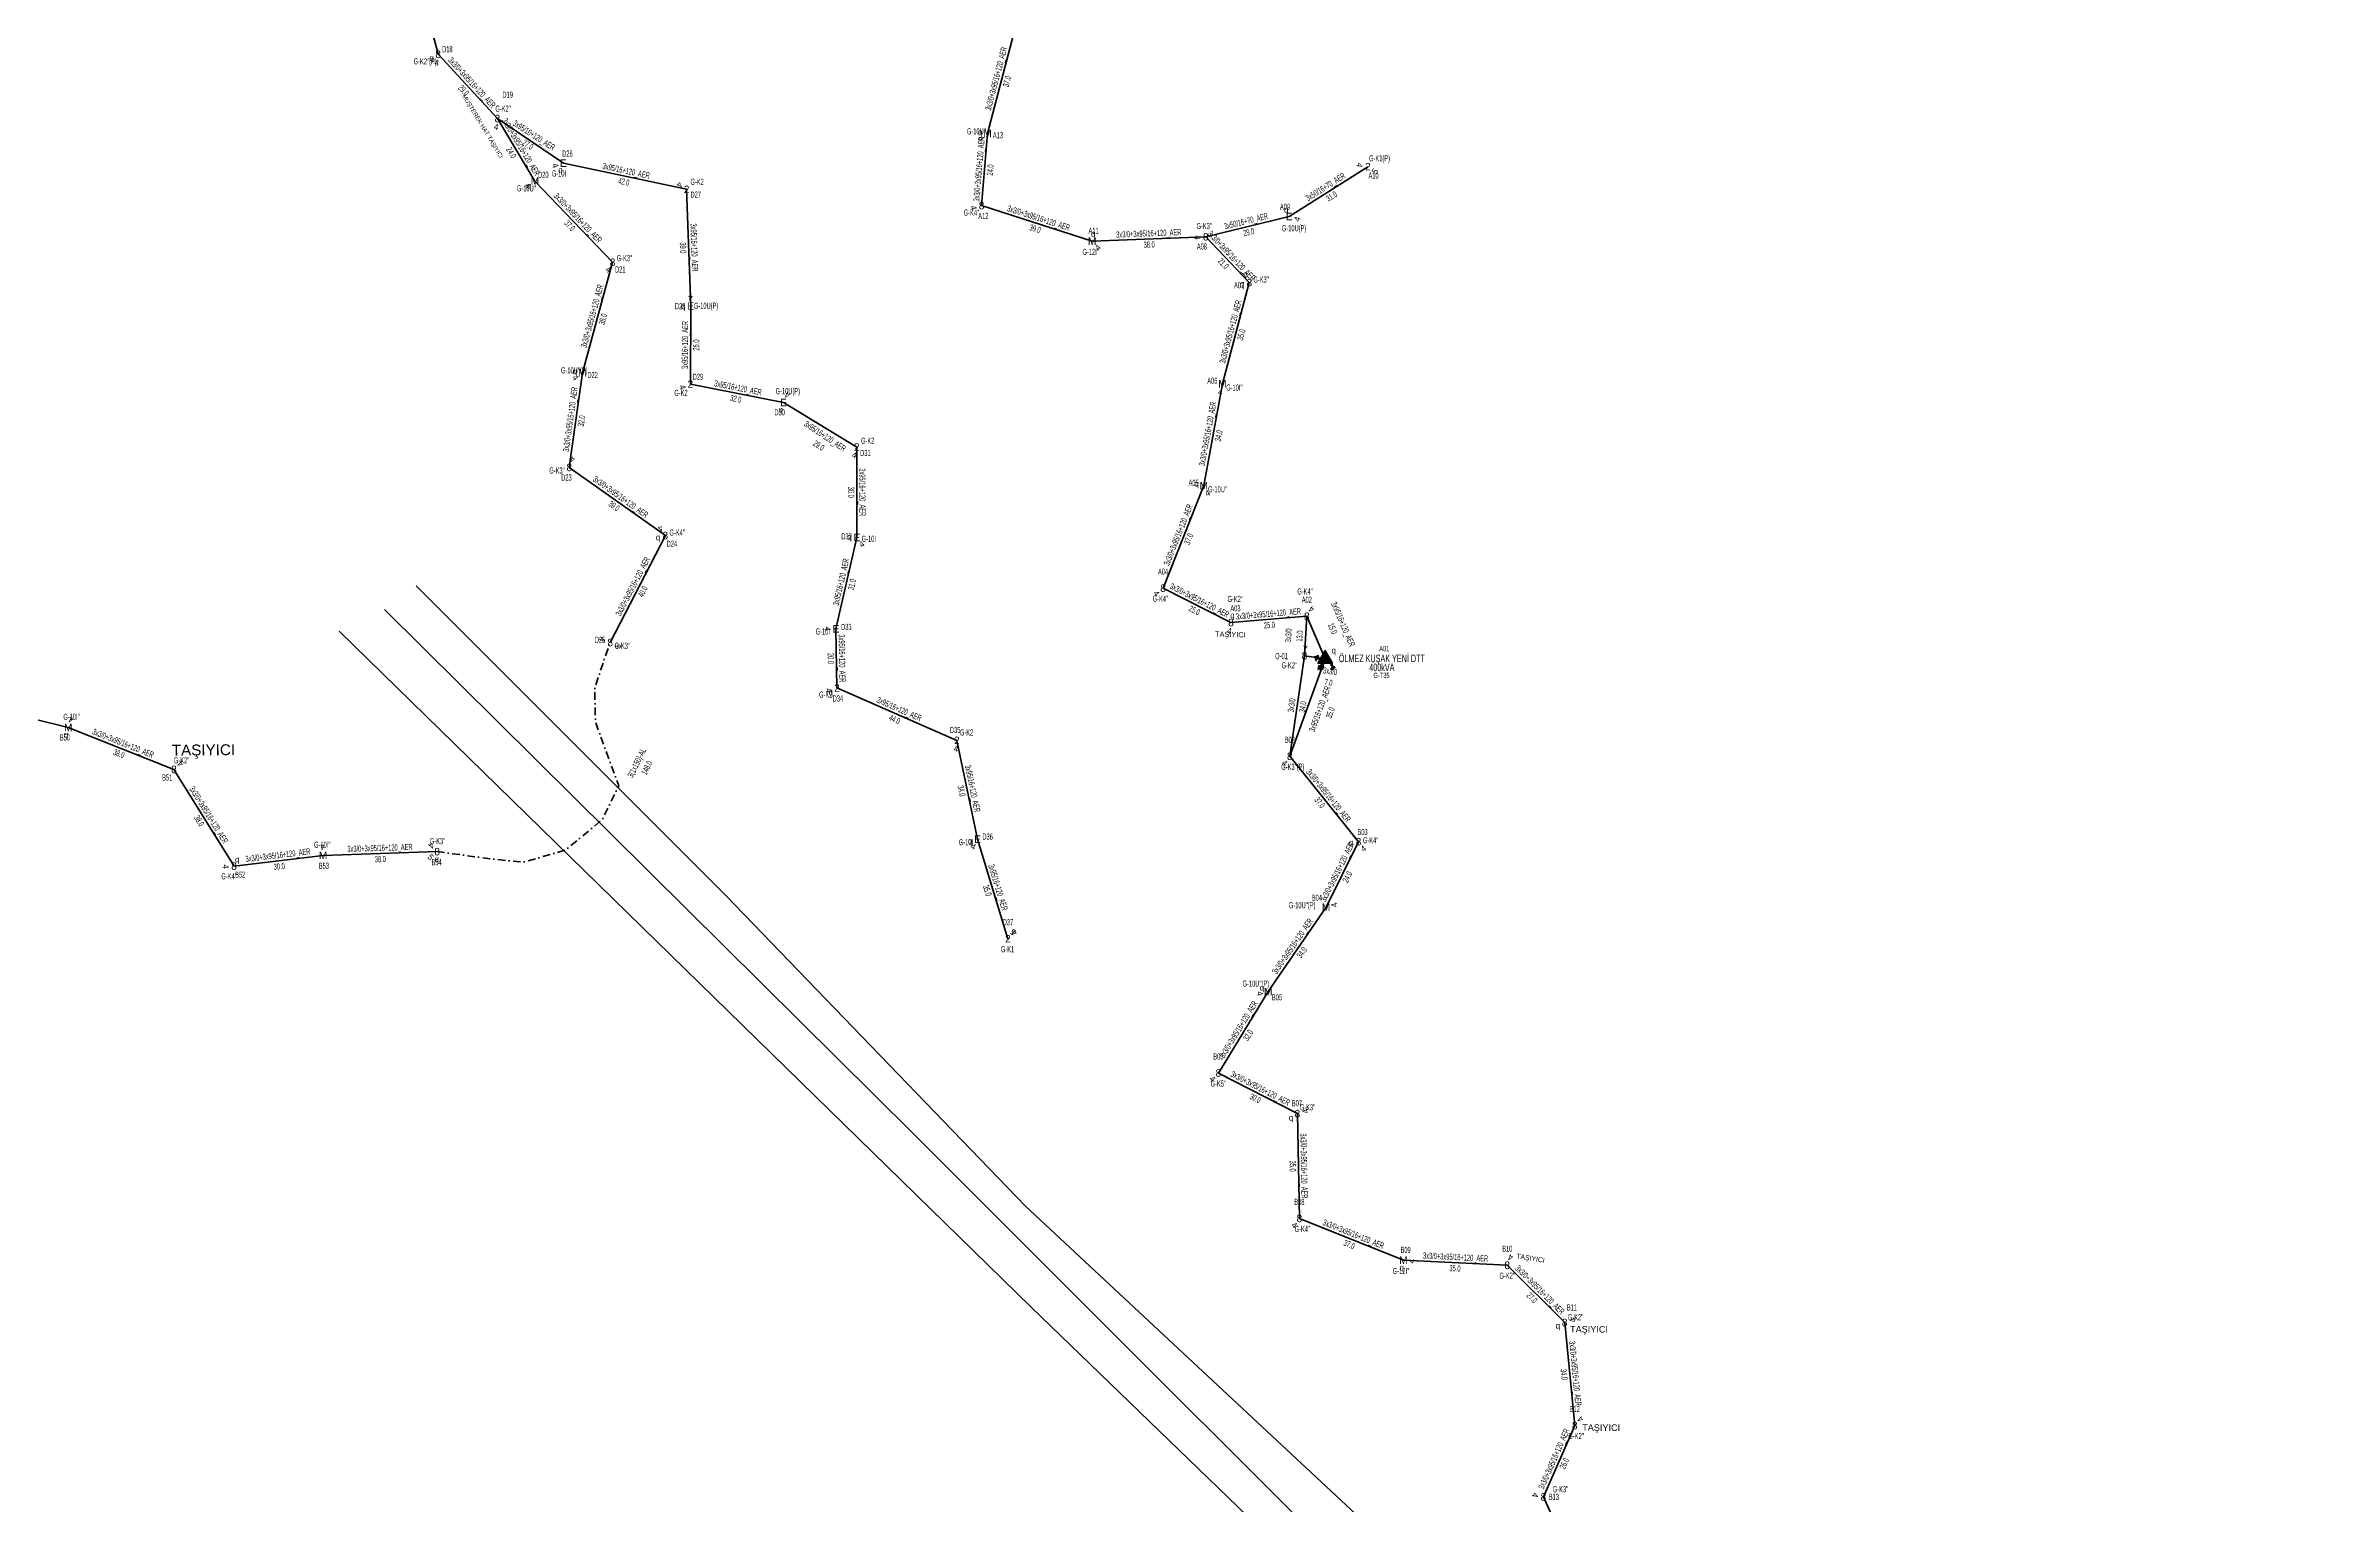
# Model space of a CAD drawing. Header units: millimetres. Extents: x 433713 to 438874, y 4028328 to 4034517.
# Drawn here: x 436493 to 437255, y 4031614 to 4032100 of the extents above; entities that cross this region are included whole.
import ezdxf
from ezdxf.enums import TextEntityAlignment as Align

# ---------------------------------------------------------------- set-up
doc = ezdxf.new("R2010")
doc.units = ezdxf.units.MM
doc.linetypes.add('DASHDOT', pattern=[5, 2.5, -1.25, 0, -1.25])
for name, color, linetype, lineweight in [('DIREK_AG_YENI', 108, 'Continuous', 25), ('DIREK_OG_YENI', 10, 'Continuous', 25), ('HAT_AG_HAVAI_YENI', 3, 'Continuous', 50), ('HAT_OG_HAVAI_YENI', 1, 'Continuous', 70), ('HAT_OG_YERALTI_YENI', 1, 'DASHDOT', 70), ('KULLANICI', 1, 'Continuous', 25), ('TRAFO_TADILAT_BYSK', 5, 'Continuous', 30), ('TRAFO_YENI', 5, 'Continuous', 30)]:
    doc.layers.add(name, color=color, linetype=linetype, lineweight=lineweight)
doc.styles.add('Direk', font='B_CAD')
doc.styles.get("Standard").update_dxf_attribs({"font": 'Arial'})

# ---------------------------------------------------------------- blocks, each defined once
blk = doc.blocks.new('YENI_DIREK')
h = blk.add_hatch(color=32)
h.paths.add_polyline_path([(-3.28, -0.5), (-3.07, -0.63), (-2.64, 0.1), (-1.87, -0.35), (-1.77, -0.17), (-2.54, 0.28), (-2.11, 1.01), (-2.33, 1.14)])
h.paths.add_polyline_path([(-3.42, -0.17), (-3.29, -0.25), (-2.57, 0.98), (-2.7, 1.06)])
h.paths.add_polyline_path([(-3.5, 0.29), (-3.37, 0.22), (-3.01, 0.82), (-3.14, 0.9)])
h.paths.add_polyline_path([(-3.41, 0.73), (-3.54, 0.81), (-3.62, 0.68), (-3.49, 0.61)])
h.paths.add_polyline_path([(-1.26, -1.44), (-1.46, -1.44), (-1.47, -2.34), (-2.22, -2.34), (-2.48, -3.47), (-2.38, -3.47), (-2.17, -2.54), (-1.87, -2.54), (-2.08, -3.47), (-1.98, -3.47), (-1.77, -2.54), (-1.47, -2.54), (-1.68, -3.48), (-1.58, -3.48), (-1.37, -2.54), (-1.07, -2.54), (-1.28, -3.48), (-1.18, -3.48), (-0.97, -2.54), (-0.67, -2.55), (-0.88, -3.48), (-0.78, -3.48), (-0.52, -2.35), (-1.27, -2.34)])
at = {"layer": 'TRAFO_YENI'}
for points in [[(2.31, -1.57), (2.08, -1.92), (2.04, -1.44), (1.9, -1.44), (1.98, -2.32), (2.21, -1.96), (2.27, -2.67), (2.06, -2.67), (2.36, -2.87), (2.36, -2.86), (2.6, -2.49), (2.41, -2.63)], [(2.31, -1.57), (2.08, -1.92), (2.04, -1.44), (1.9, -1.44), (1.98, -2.32), (2.21, -1.96), (2.27, -2.67), (2.06, -2.67), (2.36, -2.87), (1.94, -3.19), (2.16, -3.79), (2.22, -3.74), (2.04, -3.26), (2.22, -3.13), (2.4, -3.6), (2.46, -3.56), (2.28, -3.08), (2.46, -2.94), (2.64, -3.42), (2.69, -3.38), (2.51, -2.9), (2.69, -2.76), (2.87, -3.24), (2.93, -3.2), (2.75, -2.72), (2.93, -2.58), (3.11, -3.06), (3.17, -3.01), (2.95, -2.42), (2.36, -2.86), (2.6, -2.49), (2.41, -2.63)], [(2.93, -2.58), (3.11, -3.06), (3.17, -3.01), (2.95, -2.42), (2.36, -2.86), (2.6, -2.49), (2.41, -2.63), (2.31, -1.57), (2.08, -1.92), (2.04, -1.44), (1.9, -1.44), (1.98, -2.32), (2.21, -1.96), (2.27, -2.67), (2.06, -2.67), (2.36, -2.87), (1.94, -3.19), (2.16, -3.79), (2.22, -3.74), (2.04, -3.26), (2.22, -3.13), (2.4, -3.6), (2.46, -3.56), (2.28, -3.08), (2.46, -2.94), (2.64, -3.42), (2.69, -3.38), (2.51, -2.9), (2.69, -2.76), (2.87, -3.24), (2.93, -3.2), (2.75, -2.72)]]:
    blk.add_hatch(color=32, dxfattribs=at).paths.add_polyline_path(points)
at = {"layer": 'TRAFO_TADILAT_BYSK', "color": 32, "flags": 128}
for points in [[(-3.49, 0.61), (-3.41, 0.73), (-3.54, 0.81), (-3.62, 0.68), (-3.49, 0.61)], [(-3.37, 0.22), (-3.01, 0.82), (-3.14, 0.9), (-3.5, 0.29), (-3.37, 0.22)], [(-3.29, -0.25), (-2.57, 0.98), (-2.7, 1.06), (-3.42, -0.17), (-3.29, -0.25)], [(-1.77, -0.17), (-2.54, 0.28), (-2.11, 1.01), (-2.33, 1.14), (-3.28, -0.5), (-3.07, -0.63), (-2.64, 0.1), (-1.87, -0.35), (-1.77, -0.17)], [(-1.26, -1.44), (-1.46, -1.44), (-1.47, -2.34), (-2.22, -2.34), (-2.48, -3.47), (-2.38, -3.47), (-2.17, -2.54), (-1.87, -2.54), (-2.08, -3.47), (-1.98, -3.47), (-1.77, -2.54), (-1.47, -2.54), (-1.68, -3.48), (-1.58, -3.48), (-1.37, -2.54), (-1.07, -2.54), (-1.28, -3.48), (-1.18, -3.48), (-0.97, -2.54), (-0.67, -2.55), (-0.88, -3.48), (-0.78, -3.48), (-0.52, -2.35), (-1.27, -2.34), (-1.26, -1.44)]]:
    blk.add_lwpolyline(points, dxfattribs=at)
at = {"layer": 'TRAFO_YENI', "linetype": 'Continuous'}
for p, q in [((-2.5, -1.44), (0, 2.89)), ((2.5, -1.44), (0, 2.89)), ((-2.5, -1.44), (2.5, -1.44))]:
    blk.add_line(p, q, dxfattribs=at)
at = {"layer": 'TRAFO_YENI', "color": 32, "flags": 128}
blk.add_lwpolyline([(1.9, -1.44), (2.04, -1.44), (2.08, -1.92), (2.31, -1.57), (2.41, -2.63), (2.6, -2.49), (2.36, -2.86), (2.95, -2.42), (3.17, -3.01), (3.11, -3.06), (2.93, -2.58), (2.75, -2.72), (2.93, -3.2), (2.87, -3.24), (2.69, -2.76), (2.51, -2.9), (2.69, -3.38), (2.64, -3.42), (2.46, -2.94), (2.28, -3.08), (2.46, -3.56), (2.4, -3.6), (2.22, -3.13), (2.04, -3.26), (2.22, -3.74), (2.16, -3.79), (1.94, -3.19), (2.36, -2.87), (2.06, -2.67), (2.27, -2.67), (2.21, -1.96), (1.98, -2.32), (1.9, -1.44)], dxfattribs=at)
at = {"layer": 'TRAFO_YENI', "linetype": 'Continuous'}
for points in [[(-2.5, -1.44), (0, -1.44), (0, 2.89)], [(0, -1.44), (0, 2.89), (2.5, -1.44)]]:
    blk.add_solid(points, dxfattribs=at)

msp = doc.modelspace()

# ---------------------------------------------------------------- linework, layer by layer
at = {"layer": 'HAT_AG_HAVAI_YENI'}
for p, q in [((436643.343, 4032075.872), (436665.292422, 4032061.008943)), ((436665.292422, 4032061.008943), (436706.350329, 4032052.29728)), ((436906.971, 4032043.256), (436933.196, 4032059.84)), ((436706.350329, 4032052.29728), (436707.708, 4032013.415)), ((436879.216555, 4032036.507286), (436906.971, 4032043.256)), ((436707.708, 4032013.415), (436707.587951, 4031987.421568)), ((436707.587951, 4031987.421568), (436738.578, 4031981.268)), ((436738.578, 4031981.268), (436762.973, 4031966.449)), ((436762.973, 4031966.449), (436763.058, 4031936.323)), ((436763.058, 4031936.323), (436756.08, 4031905.859)), ((436912.865, 4031910.064), (436919.017, 4031895.856)), ((436756.08, 4031905.859), (436756.412, 4031886.183)), ((436907.196112, 4031863.423196), (436919.017, 4031895.856)), ((436756.412, 4031886.183), (436796.328, 4031868.741)), ((436796.328, 4031868.741), (436803.194, 4031835.813)), ((436813.345, 4031802.655), (436803.194, 4031835.813))]:
    msp.add_line(p, q, dxfattribs=at)
at = {"layer": 'HAT_OG_HAVAI_YENI'}
for p, q in [((436615.134, 4032130.129), (436623.597, 4032097.274)), ((436815.841325, 4032106.467264), (436806.569, 4032070.908)), ((436623.597, 4032097.274), (436643.343, 4032075.872)), ((436643.343, 4032075.872), (436655.831, 4032055.041)), ((436806.569, 4032070.908), (436804.567, 4032046.883)), ((436655.831, 4032055.041), (436681.690793, 4032027.984746)), ((436804.567, 4032046.883), (436841.392, 4032035.015)), ((436841.392, 4032035.015), (436879.216555, 4032036.507286)), ((436879.216555, 4032036.507286), (436893.717598, 4032021.224506)), ((436681.690793, 4032027.984746), (436671.614, 4031991.156)), ((436893.717598, 4032021.224506), (436884.751262, 4031987.491421)), ((436671.614, 4031991.156), (436667.273688, 4031959.664573)), ((436884.751262, 4031987.491421), (436878.549, 4031953.578)), ((436667.273688, 4031959.664573), (436699.252, 4031936.986)), ((436878.549, 4031953.578), (436864.997, 4031919.452)), ((436699.252, 4031936.986), (436680.889268, 4031901.321976)), ((436864.997, 4031919.452), (436887.602, 4031907.978)), ((436887.602, 4031907.978), (436912.865, 4031910.064)), ((436912.865, 4031910.064), (436912.077, 4031896.91)), ((436912.077, 4031896.91), (436907.196112, 4031863.423196)), ((436912.077, 4031896.91), (436919.017, 4031895.856)), ((436500.402841, 4031873.043732), (436465.798, 4031881.588)), ((436535.624, 4031859.039), (436500.402841, 4031873.043732)), ((436907.196112, 4031863.423196), (436930.091, 4031834.984)), ((436555.617, 4031826.846), (436535.624, 4031859.039)), ((436585.289099, 4031830.424367), (436555.617, 4031826.846)), ((436623.258663, 4031831.657537), (436585.289099, 4031830.424367)), ((436930.091, 4031834.984), (436919.29, 4031813.166)), ((436919.29, 4031813.166), (436899.994, 4031785.045)), ((436899.994, 4031785.045), (436883.42192, 4031757.920383)), ((436883.42192, 4031757.920383), (436909.736, 4031744.39)), ((436909.736, 4031744.39), (436910.393755, 4031709.494287)), ((436910.393755, 4031709.494287), (436945.023, 4031695.575)), ((436945.023, 4031695.575), (436979.609, 4031693.913)), ((436979.609, 4031693.913), (436998.734, 4031674.835)), ((436998.734, 4031674.835), (437002.1, 4031640.505)), ((437002.1, 4031640.505), (436991.636242, 4031616.706957)), ((436991.636242, 4031616.706957), (437004.842, 4031587.342))]:
    msp.add_line(p, q, dxfattribs=at)
at = {"layer": 'HAT_OG_YERALTI_YENI', "flags": 128}
msp.add_lwpolyline([(436623.258663, 4031831.657537), (436641.599401, 4031829.226869), (436651.933081, 4031828.119689), (436666.049626, 4031832.179349), (436678.228606, 4031842.328499), (436683.74201, 4031853.572126), (436675.99175, 4031874.793076), (436675.71893, 4031886.310735), (436680.889268, 4031901.321976)], dxfattribs=at)
at = {"layer": 'KULLANICI', "flags": 128}
for points in [[(436616.283571, 4031920.222568), (436719.417112, 4031817.107563), (436819.241025, 4031713.589689), (436965.313736, 4031577.274044), (437117.745198, 4031396.253603), (437255.000521, 4031252.452114)], [(436605.69085, 4031912.347548), (436781.573931, 4031738.042596), (436974.485649, 4031545.100091), (437244.17984, 4031239.531129)], [(436590.646892, 4031905.154471), (436821.068674, 4031679.943232), (436958.732633, 4031546.924557), (437235.390339, 4031228.62936)]]:
    msp.add_lwpolyline(points, dxfattribs=at)

# ---------------------------------------------------------------- block references
at = {"layer": 'TRAFO_YENI'}
msp.add_blockref('YENI_DIREK', (436919.017, 4031895.856), dxfattribs=at)

# ---------------------------------------------------------------- texts
at = {"layer": 'DIREK_AG_YENI', "color": 32, "style": 'Direk'}
for s, rotation, p in [('4', 286.427248, (436662.606719, 4032060.217109)), ('4', 258.952963, (436930.447883, 4032060.376521)), ('5', 57.275353, (436935.551579, 4032058.326314)), ('4', 236.805914, (436704.00723, 4032053.830215)), ('4', 432.647789, (436909.64357, 4032042.420915)), ('4', 181.433707, (436707.637943, 4032016.214123)), ('4', 291.414255, (436704.981249, 4031986.399265)), ('4', 513.734667, (436739.81708, 4031983.778912)), ('4', 344.442316, (436762.222016, 4031963.751589)), ('4', 395.36436, (436764.678567, 4031934.039634)), ('4', 269.007131, (436753.28042, 4031905.907518)), ('4', 285.63107, (436753.715554, 4031885.428562)), ('4', 354.087263, (436796.039562, 4031865.955896)), ('4', 330.710657, (436801.824183, 4031833.370951)), ('5', 142.473631, (436815.050554, 4031804.875605)), ('4', 493.9629, (436815.36041, 4031804.598739))]:
    msp.add_text(s, height=2, rotation=rotation, dxfattribs=at).set_placement(p, align=Align.MIDDLE_CENTER)
at = {"layer": 'DIREK_AG_YENI', "color": 4, "style": 'Direk'}
for p in [(436664.313923, 4032058.708391), (436905.994678, 4032045.557477), (436705.208287, 4032013.377145), (436737.671757, 4031978.938038), (436760.573434, 4031936.600364), (436754.33167, 4031884.796555), (436800.772541, 4031835.191281)]:
    msp.add_text('q', height=2, dxfattribs=at).set_placement(p, align=Align.MIDDLE_CENTER)
at = {"layer": 'DIREK_AG_YENI', "style": 'Direk'}
for s, p in [('E', (436665.292422, 4032061.008943)), ('2', (436933.196, 4032059.84)), ('2', (436706.350329, 4032052.29728)), ('E', (436906.971, 4032043.256)), ('E', (436707.708, 4032013.415)), ('2', (436707.587951, 4031987.421568)), ('E', (436738.578, 4031981.268)), ('2', (436762.973, 4031966.449)), ('E', (436763.058, 4031936.323)), ('E', (436756.08, 4031905.859)), ('2', (436756.412, 4031886.183)), ('2', (436796.328, 4031868.741)), ('E', (436803.194, 4031835.813)), ('2', (436813.345, 4031802.655))]:
    msp.add_text(s, height=2.5, dxfattribs=at).set_placement(p, align=Align.MIDDLE_CENTER)
at = {"layer": 'DIREK_AG_YENI', "width": 0.53}
for s, p in [('D26', (436666.66232, 4032064.229716)), ('G-K1(P)', (436937.09188, 4032062.628944)), ('G-10I', (436663.837357, 4032057.587934)), ('D27', (436709.376045, 4032050.538008)), ('G-K2', (436709.840832, 4032054.795422)), ('A10', (436935.082035, 4032056.891632)), ('A09', (436905.60415, 4032046.478068)), ('G-10U(P)', (436908.634586, 4032039.334437)), ('D28', (436704.208401, 4032013.362003)), ('G-10U(P)', (436712.815671, 4032013.492349)), ('D29', (436710.093931, 4031989.86494)), ('G-K2', (436704.455697, 4031984.491162)), ('G-10U(P)', (436740.058096, 4031985.073346)), ('D30', (436737.30926, 4031978.006053)), ('G-K2', (436766.645419, 4031968.569379)), ('D31', (436765.867451, 4031964.481221)), ('D32', (436759.579607, 4031936.71131)), ('G-10I', (436767.011864, 4031935.881611)), ('D33', (436759.516674, 4031906.521777)), ('G-10I', (436751.703886, 4031905.015049)), ('G-K2', (436752.650609, 4031883.985421)), ('D34', (436756.71943, 4031882.696528)), ('D35', (436795.78169, 4031872.198101)), ('G-K2', (436799.558384, 4031871.374261)), ('D36', (436806.584043, 4031836.683406)), ('G-10I', (436799.352332, 4031834.826638)), ('D37', (436813.345, 4031808.155)), ('G-K1', (436813.218239, 4031799.155))]:
    msp.add_text(s, height=2.05, dxfattribs=at).set_placement(p, align=Align.MIDDLE_CENTER)
at = {"layer": 'DIREK_OG_YENI', "style": 'Direk'}
for s, p in [('8', (436623.597, 4032097.274)), ('8', (436643.343, 4032075.872)), ('M', (436806.569, 4032070.908)), ('M', (436655.831, 4032055.041)), ('8', (436804.567, 4032046.883)), ('M', (436841.392, 4032035.015)), ('8', (436879.216555, 4032036.507286)), ('8', (436681.690793, 4032027.984746)), ('8', (436893.717598, 4032021.224506)), ('M', (436671.614, 4031991.156)), ('M', (436884.751262, 4031987.491421)), ('8', (436667.273688, 4031959.664573)), ('M', (436878.549, 4031953.578)), ('8', (436699.252, 4031936.986)), ('8', (436864.997, 4031919.452)), ('8', (436887.602, 4031907.978)), ('8', (436912.865, 4031910.064)), ('8', (436680.889268, 4031901.321976)), ('8', (436912.077, 4031896.91)), ('M', (436500.402841, 4031873.043732)), ('8', (436907.196112, 4031863.423196)), ('8', (436535.624, 4031859.039)), ('M', (436585.289099, 4031830.424367)), ('8', (436623.258663, 4031831.657537)), ('8', (436930.091, 4031834.984)), ('8', (436555.617, 4031826.846)), ('M', (436919.29, 4031813.166)), ('M', (436899.994, 4031785.045)), ('8', (436883.42192, 4031757.920383)), ('8', (436909.736, 4031744.39)), ('8', (436910.393755, 4031709.494287)), ('M', (436945.023, 4031695.575)), ('8', (436979.609, 4031693.913)), ('8', (436998.734, 4031674.835)), ('8', (437002.1, 4031640.505)), ('8', (436991.636242, 4031616.706957))]:
    msp.add_text(s, height=2.5, dxfattribs=at).set_placement(p, align=Align.MIDDLE_CENTER)
at = {"layer": 'DIREK_OG_YENI', "width": 0.53}
for s, p in [('D18', (436626.670818, 4032098.94781)), ("G-K2''(P)", (436619.283697, 4032094.925244)), ('D19', (436646.758264, 4032083.800928)), ("G-K2''", (436645.248043, 4032079.178601)), ("G-10U''", (436802.842336, 4032071.601831)), ('A13', (436810.019078, 4032070.318963)), ("G-10U''", (436652.98545, 4032052.614332)), ('D20', (436658.614291, 4032057.163096)), ("G-K4''", (436801.201299, 4032044.545679)), ('A12', (436805.149215, 4032043.431765)), ('A11', (436841.867124, 4032038.482601)), ("G-K3''", (436878.721215, 4032040.073166)), ("G-K3''", (436685.64412, 4032029.364096)), ("G-12I''", (436840.905236, 4032031.462441)), ('A08', (436877.913002, 4032033.259094)), ('D21', (436684.249618, 4032025.596774)), ('A07', (436890.326128, 4032020.359674)), ("G-K3''", (436897.660381, 4032022.229924)), ("G-10U''(P)", (436668.927847, 4031991.982438)), ('D22', (436675.042822, 4031990.453731)), ('A06', (436881.408814, 4031988.529707)), ("G-10I''", (436888.757344, 4031986.246985)), ("G-K3''", (436663.194353, 4031958.640998)), ('D23', (436666.317793, 4031956.297637)), ('A05', (436875.18478, 4031954.543415)), ("G-10U''", (436883.145611, 4031952.3557)), ("G-K4''", (436703.206524, 4031937.950491)), ('D24', (436701.417953, 4031934.236701)), ('A04', (436864.997, 4031924.952)), ("G-K4''", (436864.131717, 4031915.952)), ("G-K2''", (436889.06277, 4031915.842063)), ("G-K4''", (436912.283812, 4031918.343352)), ('A02', (436912.865, 4031915.564)), ('A03', (436889.099205, 4031912.720207)), ('D25', (436677.506392, 4031902.219834)), ("G-K3''", (436684.951929, 4031900.243696)), ('O-01', (436904.449858, 4031896.805093)), ("G-K2''", (436907.061416, 4031893.736106)), ("G-10I''", (436501.5303, 4031876.560271)), ('B50', (436499.334264, 4031869.710844)), ('B02', (436907.196112, 4031868.923196)), ("G-K2''", (436538.169725, 4031862.081388)), ("G-K3''(P)", (436908.207827, 4031859.923196)), ('B51', (436533.377943, 4031856.354745)), ('B03', (436931.428002, 4031838.218567)), ("G-10I''", (436585.018289, 4031833.969464)), ("G-K3''", (436623.433802, 4031835.182327)), ("G-K4''", (436934.150411, 4031835.428506)), ("G-K4''", (436553.992499, 4031823.461604)), ('B52', (436557.655315, 4031824.000781)), ('B53', (436585.555687, 4031826.934535)), ('B54', (436623.08497, 4031828.161849)), ("G-10U''(P)", (436911.323213, 4031813.824464)), ('B04', (436916.202655, 4031816.303236)), ("G-10U''(P)", (436895.893446, 4031787.701847)), ('B05', (436902.931336, 4031783.14183)), ('B06', (436883.42192, 4031763.420383)), ("G-K5''", (436883.42192, 4031754.420383)), ('B07', (436909.591803, 4031747.887028)), ("G-K3''", (436913.129187, 4031746.504874)), ('B08', (436910.393755, 4031714.994287)), ("G-K4''", (436911.40547, 4031705.994287)), ("G-12I''", (436944.231767, 4031691.953615)), ('B09', (436945.770087, 4031698.994336)), ('B10', (436979.609, 4031699.413)), ("G-K2''", (436979.609, 4031690.413)), ('B11', (437001.165122, 4031679.823878)), ("G-K2''", (437002.371556, 4031676.569642)), ('B12', (437002.1, 4031646.005)), ("G-K2''", (437002.563971, 4031637.005)), ('B13', (436995.136212, 4031616.721595)), ("G-K3''", (436997.378217, 4031619.270001))]:
    msp.add_text(s, height=2.05, dxfattribs=at).set_placement(p, align=Align.MIDDLE_CENTER)
at = {"layer": 'DIREK_OG_YENI', "color": 4, "style": 'Direk'}
for p in [(436621.401415, 4032096.078421), (436804.104659, 4032071.32874), (436653.842935, 4032053.525217), (436841.731374, 4032037.491858), (436891.29512, 4032020.606769), (436669.164842, 4031991.657621), (436876.145986, 4031954.267582), (436696.823195, 4031936.393625), (436888.083151, 4031910.431262), (436499.639572, 4031870.663097), (436927.605854, 4031834.711876), (436556.698823, 4031829.09981), (436623.134596, 4031829.160617), (436897.895903, 4031786.404407), (436907.614357, 4031743.067642), (436944.489366, 4031693.132617), (436996.477444, 4031673.758916)]:
    msp.add_text('q', height=2, dxfattribs=at).set_placement(p, align=Align.MIDDLE_CENTER)
at = {"layer": 'DIREK_OG_YENI', "color": 32, "style": 'Direk'}
for s, rotation, p in [('4', 350.632667, (436623.141262, 4032094.511338)), ('4', 351.818847, (436642.944551, 4032073.100495)), ('4', 307.773893, (436804.355784, 4032069.192869)), ('4', 304.132855, (436653.513332, 4032053.469882)), ('4', 285.007362, (436801.862501, 4032046.157959)), ('4', 275.083858, (436876.42757, 4032036.259168)), ('4', 402.228671, (436843.273855, 4032032.941689)), ('4', 329.201218, (436680.257124, 4032025.579628)), ('4', 208.901083, (436892.364361, 4032023.675781)), ('4', 305.288884, (436669.328501, 4031989.538442)), ('4', 346.189643, (436884.082877, 4031984.772365)), ('4', 518.404453, (436668.304235, 4031962.268028)), ('4', 386.725019, (436879.808185, 4031951.07711)), ('4', 214.181429, (436697.678917, 4031939.302336)), ('4', 308.056787, (436862.79228, 4031917.725962)), ('4', 506.706198, (436914.402011, 4031912.404427)), ('4', 248.946309, (436678.276185, 4031902.327856)), ('5', 65.851615, (436683.444238, 4031900.176493)), ('4', 348.904266, (436887.063143, 4031905.23034)), ('4', 533.968026, (436912.371234, 4031899.694498)), ('4', 520.269715, (436501.348101, 4031875.67935)), ('4', 490.960384, (436537.738456, 4031860.874504)), ('4', 323.061273, (436905.513422, 4031861.185216)), ('4', 183.114267, (436585.136982, 4031833.220232)), ('5', 309.803055, (436621.107565, 4031829.865115)), ('4', 224.507811, (436621.295845, 4031833.65437)), ('4', 394.955642, (436931.695238, 4031832.689132)), ('4', 273.100439, (436552.821098, 4031826.694558)), ('4', 464.602626, (436921.999553, 4031813.871918)), ('4', 282.818267, (436897.26378, 4031784.423794)), ('4', 315.000001, (436881.442021, 4031755.940484)), ('4', 466.506968, (436912.420599, 4031745.185569)), ('4', 323.601198, (436908.732229, 4031707.24055)), ('4', 442.462003, (436947.798803, 4031695.207686)), ('4', 517.535246, (436980.678922, 4031696.500521)), ('4', 465.547472, (437001.431544, 4031675.585503)), ('4', 498.775644, (437003.945226, 4031642.610978)), ('4', 257.437293, (436988.903278, 4031617.315979))]:
    msp.add_text(s, height=2, rotation=rotation, dxfattribs=at).set_placement(p, align=Align.MIDDLE_CENTER)
at = {"layer": 'HAT_AG_HAVAI_YENI', "lineweight": 30, "width": 0.53}
for s, rotation, p in [('3x95/16+120_AER', 327.38476, (436654.950978, 4032069.453138, 218332.821356)), ('3x95/16+120_AER', 348.020649, (436685.9978, 4032057.4846, 218353.175164)), ('3x50/16+70_AER', 32.308097, (436919.629051, 4032052.266287, 218466.597852)), ('3x50/16+70_AER', 13.666693, (436892.892945, 4032040.707577, 218453.4855)), ('3x95/16+120_AER', 271.999812, (436707.878647, 4032032.885802, 218353.854)), ('3x95/16+120_AER', 449.735386, (436706.797985, 4032000.42221, 218353.793976)), ('3x95/16+120_AER', 348.769094, (436723.248525, 4031985.178507, 218369.289)), ('3x95/16+120_AER', 326.581698, (436751.866834, 4031969.246833)), ('3x95/16+120_AER', 270.161798, (436763.865459, 4031951.388615, 218381.529)), ('3x95/16+120_AER', 437.098548, (436758.740458, 4031921.280784, 218378.04)), ('3x95/16+120_AER', 293.409719, (436923.998305, 4031907.046259)), ('3x95/16+120_AER', 270.966539, (436757.095858, 4031896.035134, 218378.205979)), ('3x95/16+120_AER', 429.974965, (436918.12753, 4031878.865859)), ('3x95/16+120_AER', 336.396743, (436776.71032, 4031878.240685, 218398.164)), ('3x95/16+120_AER', 281.778294, (436800.593103, 4031852.450506, 218401.597)), ('3x95/16+120_AER', 287.021414, (436809.082241, 4031819.482855))]:
    msp.add_text(s, height=2.05, rotation=rotation, dxfattribs=at).set_placement(p, align=Align.CENTER)
for s, rotation, p in [('27.0', 327.38476, (436654.034686, 4032068.021213, 218332.821356)), ('42.0', 348.020649, (436685.64495, 4032055.821622, 218353.175164)), ('31.0', 32.308097, (436920.537653, 4032050.82947, 218466.597852)), ('29.0', 13.666693, (436893.29461, 4032039.055709, 218453.4855)), ('39.0', 271.999812, (436706.179682, 4032032.826478, 218353.854)), ('26.0', 449.735386, (436708.497967, 4032000.414359, 218353.793976)), ('32.0', 348.769094, (436722.917427, 4031983.511061, 218369.289)), ('29.0', 326.581698, (436750.930563, 4031967.82789)), ('30.0', 270.161798, (436762.165466, 4031951.383814, 218381.529)), ('31.0', 437.098548, (436760.397542, 4031920.901216, 218378.04)), ('15.0', 293.409719, (436922.438237, 4031906.370843)), ('20.0', 270.966539, (436755.3961, 4031896.006458, 218378.205979)), ('44.0', 336.396743, (436776.029638, 4031876.682907, 218398.164)), ('35.0', 429.974965, (436919.724753, 4031878.283727)), ('34.0', 281.778294, (436798.928897, 4031852.103494, 218401.597)), ('35.0', 287.021414, (436807.456708, 4031818.985215))]:
    msp.add_text(s, height=2.05, rotation=rotation, dxfattribs=at).set_placement(p, align=Align.TOP_CENTER)
at = {"layer": 'HAT_OG_HAVAI_YENI', "lineweight": 30, "width": 0.53}
for s, rotation, p in [('3x3/0+3x95/16+120_AER', 435.385845, (436810.382841, 4032088.901916, 218403.284678)), ('3x3/0+3x95/16+120_AER', 312.695308, (436634.094701, 4032087.149385, 218321.671476)), ('3x3/0+3x95/16+120_AER', 300.941702, (436650.315813, 4032065.893584, 218327.915299)), ('3x3/0+3x95/16+120_AER', 445.236615, (436804.721317, 4032058.965876, 218402.283703)), ('3x3/0+3x95/16+120_AER', 313.705086, (436669.375166, 4032042.100221, 218340.845397)), ('3x3/0+3x95/16+120_AER', 342.136757, (436823.240437, 4032041.757991, 218420.696)), ('3x3/0+3x95/16+120_AER', 2.259309, (436860.270769, 4032036.610482, 218439.608278)), ('3x3/0+3x95/16+120_AER', 313.496501, (436887.08368, 4032029.45096, 218446.858799)), ('3x3/0+3x95/16+120_AER', 434.697835, (436675.832605, 4032009.794799, 218335.807074)), ('3x3/0+3x95/16+120_AER', 435.114823, (436888.412954, 4032004.576314, 218442.375631)), ('3x3/0+3x95/16+120_AER', 442.152424, (436668.601879, 4031975.526447, 218333.636844)), ('3x3/0+3x95/16+120_AER', 439.635221, (436880.813768, 4031970.68764, 218439.274267)), ('3x3/0+3x95/16+120_AER', 324.656265, (436683.754553, 4031949.018629, 218349.626)), ('3x3/0+3x95/16+120_AER', 68.341489, (436870.982709, 4031936.828845)), ('3x3/0+3x95/16+120_AER', 422.756917, (436689.314923, 4031919.54309, 218340.444634)), ('3x3/0+3x95/16+120_AER', 333.088774, (436876.684129, 4031914.473317, 218443.800979)), ('3x3/0+3x95/16+120_AER', 4.718438, (436900.163724, 4031909.868196, 218456.432665)), ('3x3/0', 446.568519, (436907.747545, 4031903.632007, 218456.038289)), ('3x3/0', 351.364507, (436920.511656, 4031890.732971)), ('3x3/0', 441.707817, (436908.795231, 4031880.288965, 218453.598056)), ('3x3/0+3x95/16+120_AER', 338.31651, (436518.327484, 4031866.831359)), ('3x3/0+3x95/16+120_AER', 308.835697, (436919.305661, 4031849.736624, 218465.0455)), ('3x3/0+3x95/16+120_AER', 301.841256, (436546.342642, 4031843.390831)), ('3x3/0+3x95/16+120_AER', 366.877435, (436570.351315, 4031829.478826)), ('3x3/0+3x95/16+120_AER', 361.86019, (436604.246289, 4031831.890504)), ('3x3/0+3x95/16+120_AER', 423.662291, (436923.928735, 4031824.452112, 218459.645)), ('3x3/0+3x95/16+120_AER', 415.542959, (436908.941132, 4031799.58642, 218449.997)), ('3x3/0+3x95/16+120_AER', 418.576702, (436890.982622, 4031771.925844, 218441.71096)), ('3x3/0+3x95/16+120_AER', 332.788319, (436896.967647, 4031751.911116, 218454.868)), ('3x3/0+3x95/16+120_AER', 271.07985, (436910.914727, 4031726.958163, 218455.196878)), ('3x3/0+3x95/16+120_AER', 338.102351, (436928.025434, 4031703.323333, 218472.511549)), ('3x3/0+3x95/16+120_AER', 357.248119, (436962.357035, 4031695.592798, 218489.804726)), ('3x3/0+3x95/16+120_AER', 315.070033, (436989.771653, 4031684.975775, 218499.366848)), ('3x3/0+3x95/16+120_AER', 275.601131, (437001.263017, 4031657.753011, 218501.050228)), ('3x3/0+3x95/16+120_AER', 426.264563, (436996.090247, 4031628.948164, 218495.818121))]:
    msp.add_text(s, height=2.05, rotation=rotation, dxfattribs=at).set_placement(p, align=Align.CENTER)
for s, rotation, p in [('37.0', 435.385845, (436812.027841, 4032088.472992, 218403.284678)), ('29.0', 312.695308, (436632.845252, 4032085.996615, 218321.671476)), ('24.0', 300.941702, (436648.857738, 4032065.019502, 218327.915299)), ('24.0', 445.236615, (436806.415445, 4032058.824706, 218402.283703)), ('37.0', 313.705086, (436668.146226, 4032040.925611, 218340.845397)), ('39.0', 342.136757, (436822.718969, 4032040.139946, 218420.696)), ('38.0', 2.259309, (436860.337786, 4032034.911804, 218439.608278)), ('21.0', 313.496501, (436885.850473, 4032028.280832, 218446.858799)), ('38.0', 434.697835, (436677.472336, 4032009.346153, 218335.807074)), ('35.0', 435.114823, (436890.055906, 4032004.139613, 218442.375631)), ('32.0', 442.152424, (436670.285958, 4031975.294332, 218333.636844)), ('34.0', 439.635221, (436882.486028, 4031970.381786, 218439.274267)), ('39.0', 324.656265, (436682.771136, 4031947.631945, 218349.626)), ('37.0', 68.341489, (436872.562689, 4031936.201419)), ('40.0', 422.756917, (436690.826346, 4031918.764887, 218340.444634)), ('25.0', 333.088774, (436875.914693, 4031912.957412, 218443.800979)), ('25.0', 4.718438, (436900.303564, 4031908.173957, 218456.432665)), ('13.0', 446.568519, (436909.444498, 4031903.530254, 218456.038289)), ('7.0', 351.364507, (436920.256405, 4031889.052243)), ('34.0', 441.707817, (436910.477459, 4031880.043789, 218453.598056)), ('38.0', 338.31651, (436517.69937, 4031865.251653)), ('37.0', 308.835697, (436917.981451, 4031848.670572, 218465.0455)), ('38.0', 301.841256, (436544.89847, 4031842.493966)), ('38.0', 361.86019, (436604.301473, 4031830.1914)), ('30.0', 366.877435, (436570.554883, 4031827.791058)), ('24.0', 423.662291, (436925.452265, 4031823.697888, 218459.645)), ('34.0', 415.542959, (436910.342868, 4031798.62458, 218449.997)), ('32.0', 418.576702, (436892.433298, 4031771.039538, 218441.71096)), ('30.0', 332.788319, (436896.190273, 4031750.399267, 218454.868)), ('35.0', 271.07985, (436909.215029, 4031726.926125, 218455.196878)), ('37.0', 338.102351, (436927.391419, 4031701.745985, 218472.511549)), ('35.0', 357.248119, (436962.275416, 4031693.894758, 218489.804726)), ('27.0', 315.070033, (436988.571042, 4031683.772225, 218499.366848)), ('34.0', 275.601131, (436999.571134, 4031657.587087, 218501.050228)), ('26.0', 426.264563, (436997.646451, 4031628.26389, 218495.818121))]:
    msp.add_text(s, height=2.05, rotation=rotation, dxfattribs=at).set_placement(p, align=Align.TOP_CENTER)
at = {"layer": 'HAT_OG_YERALTI_YENI', "lineweight": 30, "width": 0.53}
msp.add_text('3(1x150)-AL', height=2.05, rotation=63.878604, dxfattribs=at).set_placement((436690.637108, 4031860.797329), align=Align.CENTER)
msp.add_text('148.0', height=2.05, rotation=63.878604, dxfattribs=at).set_placement((436692.163476, 4031860.048863), align=Align.TOP_CENTER)
at = {"layer": 'KULLANICI'}
for s, height, rotation, p in [('MÜŞTEREK HAT TAŞIYICI', 1.4229, 301.0717, (436631.536457, 4032083.407195)), ('TAŞIYICI', 1.748511, 358.5406, (436882.301011, 4031903.274537)), ('TAŞIYICI', 3.619219, 0.4795, (436534.9203, 4031863.6545)), ('TAŞIYICI', 1.6351, 350.7792, (436982.559116, 4031696.207933))]:
    msp.add_text(s, height=height, rotation=rotation, dxfattribs=at).set_placement(p)
for p in [(437006.8383, 4031672.557954), (437010.880523, 4031639.797581)]:
    msp.add_text('TAŞIYICI', height=2.1722, rotation=359.7699, dxfattribs=at).set_placement(p, align=Align.MIDDLE_CENTER)
at = {"layer": 'TRAFO_YENI', "color": 4, "style": 'Direk'}
msp.add_text('q', height=2, dxfattribs=at).set_placement((436921.845427, 4031898.684427), align=Align.MIDDLE_CENTER)
at = {"layer": 'TRAFO_YENI', "width": 0.6}
for s, height, p in [('A01', 1.8, (436938.666196, 4031898.412588)), ('ÖLMEZ KUŞAK YENİ DTT', 2.5, (436937.864751, 4031894.785088)), ('400kVA', 2.5, (436937.864751, 4031891.785088))]:
    msp.add_text(s, height=height, dxfattribs=at).set_placement(p, align=Align.CENTER)
msp.add_text('G-T35', height=1.8, dxfattribs=at).set_placement((436937.726385, 4031891.287795), align=Align.TOP_CENTER)

doc.saveas('drawing.dxf')
